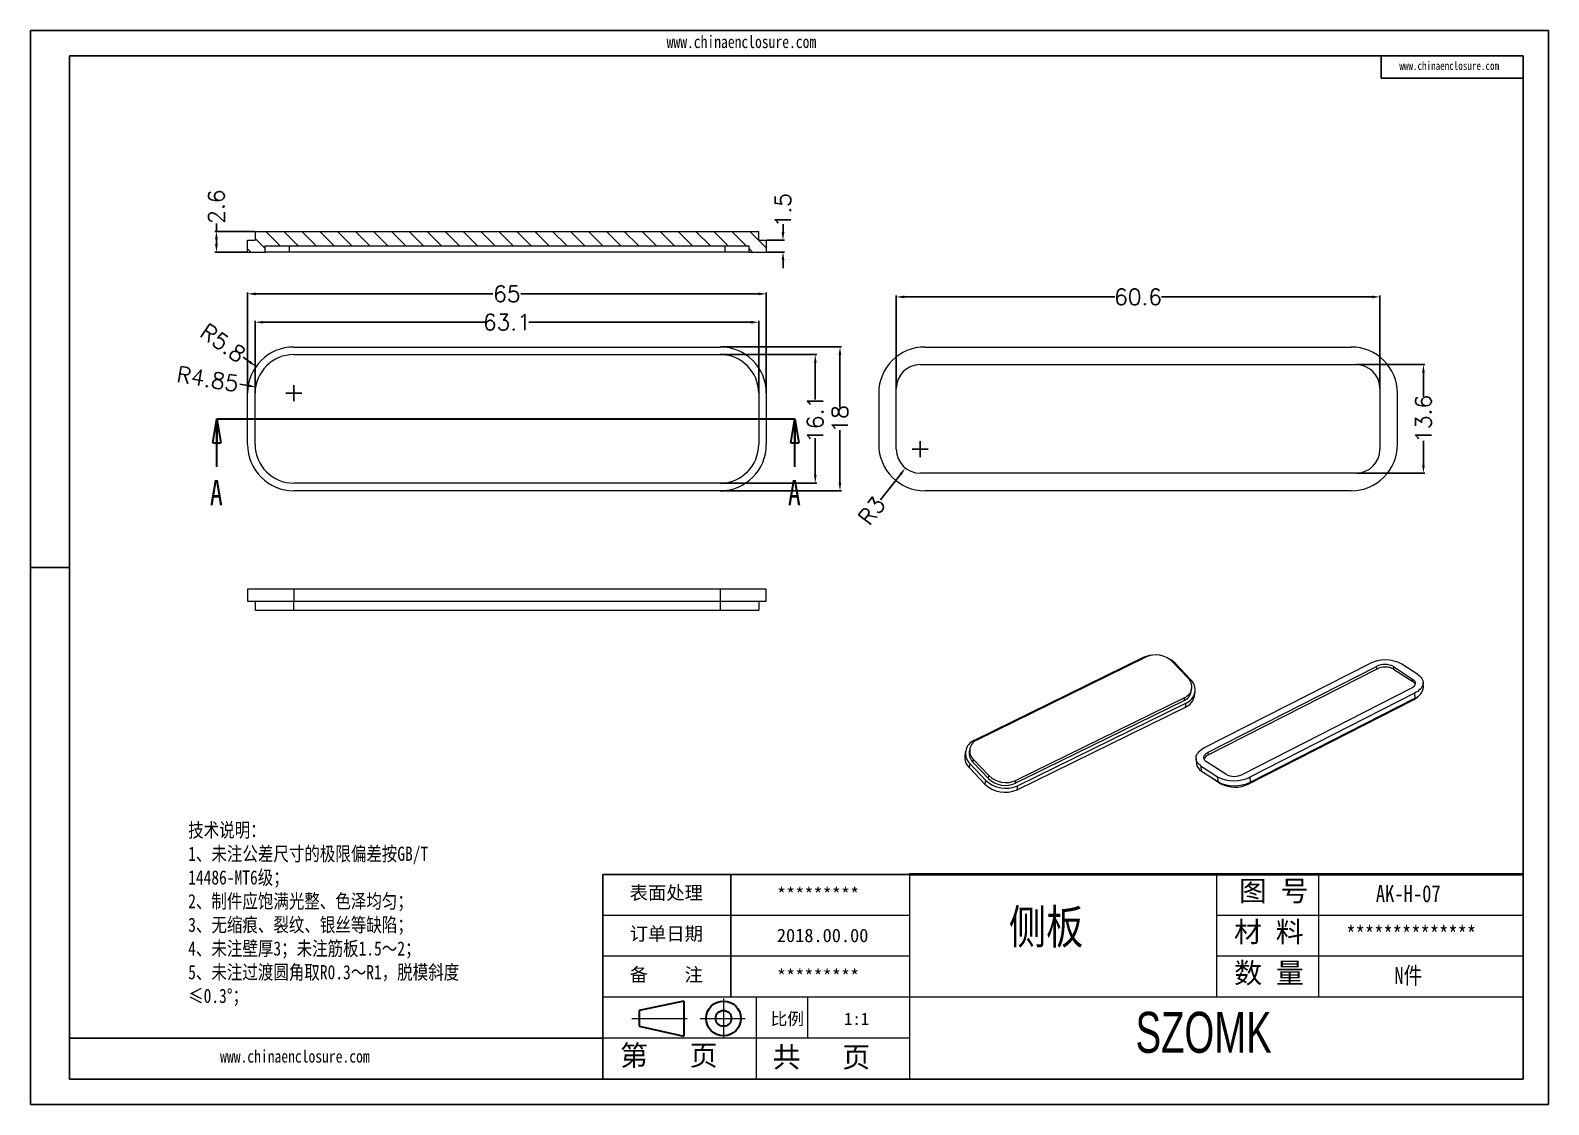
# Model space of a CAD drawing. Header units: inches. Extents: x 2883 to 4028, y 1129 to 1398.
# Drawn here: x 3838 to 4028.3, y 1128.8 to 1263.3 of the extents above; entities that cross this region are included whole.
import ezdxf

# ---------------------------------------------------------------- set-up
doc = ezdxf.new("R2010")
doc.units = ezdxf.units.IN
doc.header["$LTSCALE"] = 15
doc.linetypes.add('CENTER2', pattern=[28.575, 19.05, -3.175, 3.175, -3.175])
doc.linetypes.add('PHANTOM', pattern=[12.7, 6.35, -1.27, 1.27, -1.27, 1.27, -1.27])
doc.layers.add('文字', color=81, linetype='Continuous')
for name, color, linetype, lineweight in [('粗实线', 7, 'Continuous', 30), ('细实线', 3, 'Continuous', 9), ('细点划线', 2, 'CENTER2', 9)]:
    doc.layers.add(name, color=color, linetype=linetype, lineweight=lineweight)
doc.styles.add('SLDTEXTSTYLE0', font='TXT', dxfattribs={"width": 0.75})
doc.styles.get("Standard").update_dxf_attribs({"font": 'txt', "bigfont": 'gbcbig.shx'})
doc.styles.add('宋体', font='', dxfattribs={"width": 0.8, "height": 3.5})
doc.styles.add('长仿宋', font='', dxfattribs={"width": 0.7, "height": 4})
doc.styles.get('宋体').set_extended_font_data('SimSun')
doc.styles.get('长仿宋').set_extended_font_data('SimSun')
doc.dimstyles.new('2.5', dxfattribs={"dimtxt": 2, "dimasz": 1, "dimexe": 0.18, "dimexo": 0.0625, "dimgap": 0.09, "dimtad": 0, "dimdsep": 46, "dimtxsty": 'Standard', "dimcen": 1, "dimclrd": 3, "dimclre": 3, "dimadec": 0, "dimazin": 2, "dimtfac": 1, "dimtofl": 0, "dimtmove": 0, "dimatfit": 3, "dimfxl": 1, "dimtolj": 1, "dimtzin": 0, "dimarcsym": 0})

# ---------------------------------------------------------------- blocks, each defined once
blk = doc.blocks.new('_CLOSED')
at = {"color": 0, "linetype": 'ByBlock', "lineweight": -2}
for p, q in [((-1, 0.166667), (0, 0)), ((-1, 0.166667), (-1, -0.166667)), ((0, 0), (-1, -0.166667)), ((0, 0), (-1, 0))]:
    blk.add_line(p, q, dxfattribs=at)
blk = doc.blocks.new('*D231')
at = {"color": 3, "lineweight": -2}
for p, q in [((3866.2, 1217.89), (3866.2, 1226.91)), ((3867.2, 1226.73), (3894.99, 1226.73)), ((3928.3, 1226.73), (3900.51, 1226.73)), ((3929.3, 1217.89), (3929.3, 1226.91))]:
    blk.add_line(p, q, dxfattribs=at)
at = {"color": 3}
for points in [[(3867.2, 1226.9), (3867.2, 1226.56), (3866.2, 1226.73)], [(3928.3, 1226.9), (3928.3, 1226.56), (3929.3, 1226.73)]]:
    blk.add_solid(points, dxfattribs=at)
at = {"layer": 'Defpoints', "color": 0}
for p in [(3929.3, 1226.73), (3866.2, 1217.83), (3929.3, 1217.83)]:
    blk.add_point(p, dxfattribs=at)
at = {"color": 0, "insert": (3897.75, 1226.73), "char_height": 2, "attachment_point": 5}
blk.add_mtext('\\A1;63.1', dxfattribs=at)
blk = doc.blocks.new('*D232')
at = {"color": 3, "lineweight": -2}
for p, q in [((3865.25, 1217.89), (3865.25, 1230.46)), ((3866.25, 1230.28), (3895.99, 1230.28)), ((3929.25, 1230.28), (3899.51, 1230.28)), ((3930.25, 1217.89), (3930.25, 1230.46))]:
    blk.add_line(p, q, dxfattribs=at)
at = {"color": 3}
for points in [[(3866.25, 1230.45), (3866.25, 1230.11), (3865.25, 1230.28)], [(3929.25, 1230.45), (3929.25, 1230.11), (3930.25, 1230.28)]]:
    blk.add_solid(points, dxfattribs=at)
at = {"layer": 'Defpoints', "color": 0}
for p in [(3865.25, 1230.28), (3865.25, 1217.83), (3930.25, 1217.83)]:
    blk.add_point(p, dxfattribs=at)
at = {"color": 0, "insert": (3897.75, 1230.28), "char_height": 2, "attachment_point": 5}
blk.add_mtext('\\A1;65', dxfattribs=at)
blk = doc.blocks.new('*D233')
at = {"color": 3, "lineweight": -2}
for p, q in [((3924.51, 1222.68), (3936.56, 1222.68)), ((3936.38, 1221.68), (3936.38, 1217.05)), ((3936.38, 1207.58), (3936.38, 1212.2)), ((3924.51, 1206.58), (3936.56, 1206.58))]:
    blk.add_line(p, q, dxfattribs=at)
at = {"color": 3}
for points in [[(3936.22, 1221.68), (3936.55, 1221.68), (3936.38, 1222.68)], [(3936.22, 1207.58), (3936.55, 1207.58), (3936.38, 1206.58)]]:
    blk.add_solid(points, dxfattribs=at)
at = {"layer": 'Defpoints', "color": 0}
for p in [(3924.45, 1222.68), (3936.38, 1222.68), (3924.45, 1206.58)]:
    blk.add_point(p, dxfattribs=at)
at = {"color": 0, "insert": (3936.38, 1214.63), "char_height": 2, "attachment_point": 5, "rotation": 90}
blk.add_mtext('\\A1;16.1', dxfattribs=at)
blk = doc.blocks.new('*D234')
at = {"color": 3, "lineweight": -2}
for p, q in [((3924.51, 1223.63), (3939.66, 1223.63)), ((3939.48, 1222.63), (3939.48, 1216.05)), ((3939.48, 1206.63), (3939.48, 1213.2)), ((3924.51, 1205.63), (3939.66, 1205.63))]:
    blk.add_line(p, q, dxfattribs=at)
at = {"color": 3}
for points in [[(3939.31, 1222.63), (3939.64, 1222.63), (3939.48, 1223.63)], [(3939.31, 1206.63), (3939.64, 1206.63), (3939.48, 1205.63)]]:
    blk.add_solid(points, dxfattribs=at)
at = {"layer": 'Defpoints', "color": 0}
for p in [(3924.45, 1223.63), (3939.48, 1223.63), (3924.45, 1205.63)]:
    blk.add_point(p, dxfattribs=at)
at = {"color": 0, "insert": (3939.48, 1214.63), "char_height": 2, "attachment_point": 5, "rotation": 90}
blk.add_mtext('\\A1;18', dxfattribs=at)
blk = doc.blocks.new('*D235')
at = {"color": 3, "lineweight": -2}
for p, q in [((3864.69, 1222.34), (3865.5, 1221.76)), ((3870.05, 1217.83), (3872.05, 1217.83)), ((3871.05, 1216.83), (3871.05, 1218.83))]:
    blk.add_line(p, q, dxfattribs=at)
at = {"color": 3}
blk.add_solid([(3865.6, 1221.9), (3865.41, 1221.63), (3866.32, 1221.18)], dxfattribs=at)
at = {"layer": 'Defpoints', "color": 0}
for p in [(3866.32, 1221.18), (3871.05, 1217.83)]:
    blk.add_point(p, dxfattribs=at)
at = {"color": 0, "insert": (3862.17, 1224.13), "char_height": 2, "attachment_point": 5, "rotation": 324.6358}
blk.add_mtext('\\A1;R5.8', dxfattribs=at)
blk = doc.blocks.new('*D236')
at = {"color": 3, "lineweight": -2}
for p, q in [((3864.29, 1218.96), (3865.28, 1218.79)), ((3870.05, 1217.83), (3872.05, 1217.83)), ((3871.05, 1216.83), (3871.05, 1218.83))]:
    blk.add_line(p, q, dxfattribs=at)
at = {"color": 3}
blk.add_solid([(3865.31, 1218.96), (3865.25, 1218.63), (3866.27, 1218.63)], dxfattribs=at)
at = {"layer": 'Defpoints', "color": 0}
for p in [(3866.27, 1218.63), (3871.05, 1217.83)]:
    blk.add_point(p, dxfattribs=at)
at = {"color": 0, "insert": (3860.26, 1219.63), "char_height": 2, "attachment_point": 5, "rotation": 350.4889}
blk.add_mtext('\\A1;R4.85', dxfattribs=at)
blk = doc.blocks.new('*D237')
at = {"color": 3, "lineweight": -2}
for p, q in [((3932.34, 1238.01), (3932.34, 1239.01)), ((3930.31, 1237.01), (3932.52, 1237.01)), ((3930.31, 1235.51), (3932.52, 1235.51)), ((3932.34, 1234.51), (3932.34, 1233.51))]:
    blk.add_line(p, q, dxfattribs=at)
at = {"color": 3}
for points in [[(3932.17, 1238.01), (3932.51, 1238.01), (3932.34, 1237.01)], [(3932.17, 1234.51), (3932.51, 1234.51), (3932.34, 1235.51)]]:
    blk.add_solid(points, dxfattribs=at)
at = {"layer": 'Defpoints', "color": 0}
for p in [(3930.25, 1237.01), (3932.34, 1237.01), (3930.25, 1235.51)]:
    blk.add_point(p, dxfattribs=at)
at = {"color": 0, "insert": (3932.34, 1240.76), "char_height": 2, "attachment_point": 5, "rotation": 90}
blk.add_mtext('\\A1;1.5', dxfattribs=at)
blk = doc.blocks.new('*D238')
at = {"color": 3, "lineweight": -2}
for p, q in [((3861.35, 1238.11), (3861.35, 1239.11)), ((3866.14, 1238.11), (3861.17, 1238.11)), ((3861.35, 1236.51), (3861.35, 1237.11)), ((3865.19, 1235.51), (3861.17, 1235.51))]:
    blk.add_line(p, q, dxfattribs=at)
at = {"color": 3}
for points in [[(3861.18, 1237.11), (3861.52, 1237.11), (3861.35, 1238.11)], [(3861.18, 1236.51), (3861.52, 1236.51), (3861.35, 1235.51)]]:
    blk.add_solid(points, dxfattribs=at)
at = {"layer": 'Defpoints', "color": 0}
for p in [(3861.35, 1238.11), (3866.2, 1238.11), (3865.25, 1235.51)]:
    blk.add_point(p, dxfattribs=at)
at = {"color": 0, "insert": (3861.35, 1241.2), "char_height": 2, "attachment_point": 5, "rotation": 90}
blk.add_mtext('\\A1;2.6', dxfattribs=at)
blk = doc.blocks.new('*D239')
at = {"color": 3, "lineweight": -2}
for p, q in [((3946.53, 1218.49), (3946.53, 1230.08)), ((3947.53, 1229.9), (3973.91, 1229.9)), ((4006.13, 1229.9), (3979.75, 1229.9)), ((4007.13, 1218.49), (4007.13, 1230.08))]:
    blk.add_line(p, q, dxfattribs=at)
at = {"color": 3}
for points in [[(3947.53, 1230.07), (3947.53, 1229.73), (3946.53, 1229.9)], [(4006.13, 1230.07), (4006.13, 1229.73), (4007.13, 1229.9)]]:
    blk.add_solid(points, dxfattribs=at)
at = {"layer": 'Defpoints', "color": 0}
for p in [(4007.13, 1229.9), (3946.53, 1218.43), (4007.13, 1218.43)]:
    blk.add_point(p, dxfattribs=at)
at = {"color": 0, "insert": (3976.83, 1229.9), "char_height": 2, "attachment_point": 5}
blk.add_mtext('\\A1;60.6', dxfattribs=at)
blk = doc.blocks.new('*D240')
at = {"color": 3, "lineweight": -2}
for p, q in [((4004.19, 1221.43), (4012.76, 1221.43)), ((4012.58, 1220.43), (4012.58, 1217.38)), ((4012.58, 1208.83), (4012.58, 1211.87)), ((4004.19, 1207.83), (4012.76, 1207.83))]:
    blk.add_line(p, q, dxfattribs=at)
at = {"color": 3}
for points in [[(4012.41, 1220.43), (4012.75, 1220.43), (4012.58, 1221.43)], [(4012.41, 1208.83), (4012.75, 1208.83), (4012.58, 1207.83)]]:
    blk.add_solid(points, dxfattribs=at)
at = {"layer": 'Defpoints', "color": 0}
for p in [(4004.13, 1221.43), (4004.13, 1207.83), (4012.58, 1207.83)]:
    blk.add_point(p, dxfattribs=at)
at = {"color": 0, "insert": (4012.58, 1214.63), "char_height": 2, "attachment_point": 5, "rotation": 90}
blk.add_mtext('\\A1;13.6', dxfattribs=at)
blk = doc.blocks.new('*D241')
at = {"color": 3, "lineweight": -2}
for p, q in [((3949.53, 1209.83), (3949.53, 1211.83)), ((3948.53, 1210.83), (3950.53, 1210.83)), ((3944.55, 1204.5), (3947.06, 1207.68))]:
    blk.add_line(p, q, dxfattribs=at)
at = {"color": 3}
blk.add_solid([(3946.93, 1207.79), (3947.19, 1207.58), (3947.68, 1208.47)], dxfattribs=at)
at = {"layer": 'Defpoints', "color": 0}
for p in [(3949.53, 1210.83), (3947.68, 1208.47)]:
    blk.add_point(p, dxfattribs=at)
at = {"color": 0, "insert": (3943.47, 1203.12), "char_height": 2, "attachment_point": 5, "rotation": 51.8142}
blk.add_mtext('\\A1;R3', dxfattribs=at)

msp = doc.modelspace()

# ---------------------------------------------------------------- hatches: boundary and pattern name
at = {"linetype": 'Continuous', "lineweight": 0}
h = msp.add_hatch(dxfattribs=at)
h.set_pattern_fill('ANSI31', color=4, scale=0.5, angle=90, style=0)
h.set_pattern_definition([(135, (301.0625, -471.3028), (-1.122532, -1.122532), [])])
h.paths.add_polyline_path([(3867.45, 1235.506), (3867.45, 1236.306), (3928.05, 1236.306), (3928.05, 1235.506), (3930.25, 1235.506), (3930.25, 1237.006), (3929.3, 1237.006), (3929.3, 1238.106), (3866.2, 1238.106), (3866.2, 1237.006), (3865.25, 1237.006), (3865.25, 1235.506)], flags=0)

# ---------------------------------------------------------------- linework, layer by layer
for p, q in [((3838.041, 1263.271), (4028.268, 1263.271)), ((3838.041, 1263.271), (3838.041, 1128.767)), ((4028.268, 1263.271), (4028.268, 1128.767)), ((3842.963, 1260.068), (4025.065, 1260.068)), ((3842.963, 1260.068), (3842.963, 1131.969)), ((4007.274, 1260.068), (4007.274, 1257.288)), ((4025.065, 1260.068), (4025.065, 1131.969)), ((4007.274, 1257.288), (4025.065, 1257.288)), ((3842.963, 1196.019), (3838.041, 1196.019)), ((3838.041, 1191.037), (3838.041, 1128.767)), ((3948.206, 1157.589), (3909.776, 1157.589)), ((3909.776, 1131.969), (3909.776, 1157.589)), ((3925.789, 1142.217), (3925.789, 1157.589)), ((3909.776, 1137.093), (3842.963, 1137.093)), ((3842.963, 1131.969), (4025.065, 1131.969)), ((3838.041, 1128.767), (4028.268, 1128.767)), ((3838.041, 1128.767), (3926.109, 1128.767))]:
    msp.add_line(p, q)
at = {"color": 7, "linetype": 'Continuous', "lineweight": 15}
for p, q in [((3865.25, 1237.006), (3866.2, 1237.006)), ((3865.25, 1235.506), (3865.25, 1237.006)), ((3866.2, 1238.106), (3866.2, 1237.006)), ((3866.2, 1238.106), (3929.3, 1238.106)), ((3929.3, 1237.006), (3929.3, 1238.106)), ((3929.3, 1237.006), (3930.25, 1237.006)), ((3930.25, 1237.006), (3930.25, 1235.506)), ((3865.25, 1235.506), (3867.45, 1235.506)), ((3867.45, 1236.306), (3928.05, 1236.306)), ((3867.45, 1235.506), (3867.45, 1236.306)), ((3870.45, 1235.506), (3867.45, 1235.506)), ((3870.45, 1236.306), (3870.45, 1235.506)), ((3925.05, 1235.506), (3870.45, 1235.506)), ((3925.05, 1236.306), (3925.05, 1235.506)), ((3928.05, 1235.506), (3925.05, 1235.506)), ((3928.05, 1236.306), (3928.05, 1235.506)), ((3928.05, 1235.506), (3930.25, 1235.506)), ((3871.05, 1223.627), (3924.45, 1223.627)), ((3950.13, 1223.627), (4003.53, 1223.627)), ((3871.05, 1222.677), (3924.45, 1222.677)), ((3949.53, 1221.427), (4004.13, 1221.427)), ((3865.25, 1211.427), (3865.25, 1217.827)), ((3866.2, 1211.427), (3866.2, 1217.827)), ((3929.3, 1217.827), (3929.3, 1211.427)), ((3930.25, 1217.827), (3930.25, 1211.427)), ((3944.33, 1217.827), (3944.33, 1211.427)), ((3946.53, 1210.827), (3946.53, 1218.427)), ((4007.13, 1218.427), (4007.13, 1210.827)), ((4009.33, 1211.427), (4009.33, 1217.827)), ((3924.45, 1206.577), (3871.05, 1206.577)), ((4004.13, 1207.827), (3949.53, 1207.827)), ((3924.45, 1205.627), (3871.05, 1205.627)), ((4003.53, 1205.627), (3950.13, 1205.627)), ((3865.25, 1193.293), (3865.25, 1191.793)), ((3871.05, 1193.293), (3865.25, 1193.293)), ((3871.05, 1193.293), (3871.05, 1191.793)), ((3924.45, 1193.293), (3871.05, 1193.293)), ((3924.45, 1193.293), (3924.45, 1191.793)), ((3930.25, 1193.293), (3924.45, 1193.293)), ((3930.25, 1191.793), (3930.25, 1193.293)), ((3865.25, 1191.793), (3871.05, 1191.793)), ((3866.2, 1191.793), (3866.2, 1190.693)), ((3871.05, 1191.793), (3924.45, 1191.793)), ((3871.05, 1190.693), (3871.05, 1191.793)), ((3924.45, 1191.793), (3930.25, 1191.793)), ((3924.45, 1191.793), (3924.45, 1190.693)), ((3929.3, 1191.793), (3929.3, 1190.693)), ((3866.2, 1190.693), (3871.05, 1190.693)), ((3871.05, 1190.693), (3924.45, 1190.693)), ((3924.45, 1190.693), (3929.3, 1190.693)), ((3956.322, 1174.383), (3977.431, 1184.731)), ((3956.668, 1174.452), (3977.778, 1184.8)), ((3981.155, 1184.208), (3983.083, 1182.186)), ((3981.47, 1184.022), (3983.397, 1182.001)), ((3985.155, 1173.467), (4005.787, 1183.971)), ((3985.619, 1172.898), (4006.714, 1183.639)), ((4006.736, 1183.309), (3985.641, 1172.569)), ((4006.736, 1183.309), (4006.714, 1183.639)), ((4008.822, 1183.614), (4011.225, 1182.057)), ((4008.822, 1183.614), (4008.844, 1183.285)), ((4008.844, 1183.285), (4011.247, 1181.727)), ((4011.885, 1182.612), (4009.862, 1183.924)), ((4011.247, 1181.727), (4011.225, 1182.057)), ((4012.579, 1181.046), (4012.538, 1181.663)), ((3982.626, 1179.714), (3961.517, 1169.366)), ((3982.626, 1179.714), (3982.565, 1179.345)), ((3983.497, 1180.483), (3983.558, 1180.852)), ((3983.883, 1179.902), (3983.966, 1180.406)), ((4011.015, 1180.852), (3989.919, 1170.111)), ((3990.617, 1168.903), (4011.249, 1179.408)), ((4011.478, 1180.283), (3990.847, 1169.778)), ((3990.888, 1169.161), (4011.519, 1179.666)), ((4011.478, 1180.283), (4011.519, 1179.666)), ((3982.565, 1179.345), (3961.456, 1168.997)), ((3961.659, 1168.193), (3982.768, 1178.541)), ((3982.851, 1179.044), (3961.742, 1168.697)), ((3982.768, 1178.541), (3982.851, 1179.044)), ((3955.207, 1173.022), (3955.124, 1172.518)), ((3955.736, 1173.314), (3955.675, 1172.945)), ((3956.151, 1171.611), (3956.212, 1171.98)), ((3958.139, 1169.959), (3956.212, 1171.98)), ((3984.095, 1172.086), (3984.136, 1171.469)), ((3985.641, 1172.569), (3985.619, 1172.898)), ((3955.693, 1170.924), (3955.775, 1171.427)), ((3957.62, 1168.902), (3955.693, 1170.924)), ((3957.703, 1169.405), (3955.775, 1171.427)), ((3956.151, 1171.611), (3958.078, 1169.589)), ((3958.078, 1169.589), (3958.139, 1169.959)), ((3984.748, 1171.137), (3986.772, 1169.826)), ((3984.789, 1170.52), (3984.748, 1171.137)), ((3984.789, 1170.52), (3986.813, 1169.208)), ((3985.058, 1170.346), (3985.186, 1170.254)), ((3985.186, 1170.254), (3987.21, 1168.943)), ((3987.812, 1170.136), (3985.409, 1171.693)), ((3957.703, 1169.405), (3957.62, 1168.902)), ((3961.456, 1168.997), (3961.517, 1169.366)), ((3961.659, 1168.193), (3961.742, 1168.697)), ((3986.772, 1169.826), (3986.813, 1169.208)), ((3990.847, 1169.778), (3990.888, 1169.161))]:
    msp.add_line(p, q, dxfattribs=at)
at = {"color": 1, "linetype": 'PHANTOM', "lineweight": 30}
msp.add_line((3861.408, 1214.627), (3933.829, 1214.627), dxfattribs=at)
at = {"color": 7, "linetype": 'Continuous', "lineweight": 30}
for p, q in [((3861.408, 1208.627), (3861.408, 1214.627)), ((3933.829, 1208.627), (3933.829, 1214.627))]:
    msp.add_line(p, q, dxfattribs=at)
at = {"color": 8, "linetype": 'Continuous', "lineweight": 15}
for p, q in [((4011.241, 1179.524), (4011.249, 1179.408)), ((3985.186, 1170.263), (3985.186, 1170.254)), ((3987.206, 1169.002), (3987.21, 1168.943)), ((3990.617, 1168.903), (3990.609, 1169.034))]:
    msp.add_line(p, q, dxfattribs=at)
at = {"color": 7, "linetype": 'Continuous', "lineweight": 15, "flags": 128}
for points in [[(4011.225, 1182.057), (4011.339, 1181.971), (4011.431, 1181.877), (4011.5, 1181.776), (4011.544, 1181.67), (4011.563, 1181.56), (4011.556, 1181.449), (4011.524, 1181.338), (4011.467, 1181.229), (4011.386, 1181.124), (4011.282, 1181.025), (4011.158, 1180.934), (4011.015, 1180.852)], [(4011.885, 1182.612), (4012.045, 1182.498), (4012.184, 1182.375), (4012.302, 1182.244), (4012.397, 1182.106), (4012.468, 1181.963), (4012.515, 1181.816), (4012.538, 1181.666), (4012.536, 1181.514), (4012.509, 1181.362), (4012.458, 1181.211), (4012.383, 1181.062), (4012.285, 1180.916), (4012.164, 1180.775), (4012.022, 1180.641), (4011.859, 1180.513), (4011.677, 1180.393), (4011.478, 1180.283)], [(3984.748, 1171.137), (3984.589, 1171.252), (3984.449, 1171.375), (3984.332, 1171.506), (3984.237, 1171.643), (3984.166, 1171.786), (3984.118, 1171.934), (3984.096, 1172.084), (3984.098, 1172.236), (3984.124, 1172.388), (3984.175, 1172.539), (3984.25, 1172.688), (3984.349, 1172.833), (3984.47, 1172.974), (3984.612, 1173.109), (3984.775, 1173.237), (3984.956, 1173.356), (3985.155, 1173.467)], [(3985.409, 1171.693), (3985.295, 1171.778), (3985.202, 1171.872), (3985.134, 1171.973), (3985.089, 1172.079), (3985.071, 1172.189), (3985.077, 1172.3), (3985.109, 1172.411), (3985.167, 1172.52), (3985.248, 1172.625), (3985.351, 1172.724), (3985.476, 1172.815), (3985.619, 1172.898)]]:
    msp.add_lwpolyline(points, dxfattribs=at)
at = {"color": 7, "linetype": 'Continuous', "lineweight": 15}
for centre, radius, start, end in [((3871.05, 1217.827), 5.8, 90, 180), ((3924.45, 1217.827), 5.8, 0, 90), ((3950.13, 1217.827), 5.8, 90, 180), ((4003.53, 1217.827), 5.8, 0, 90), ((3871.05, 1217.827), 4.85, 90, 180), ((3924.45, 1217.827), 4.85, 0, 90), ((3949.53, 1218.427), 3, 90, 180), ((4004.13, 1218.427), 3, 0, 90), ((3871.05, 1211.427), 5.8, 180, 270), ((3871.05, 1211.427), 4.85, 180, 270), ((3924.45, 1211.427), 4.85, 270, 0), ((3924.45, 1211.427), 5.8, 270, 0), ((3950.13, 1211.427), 5.8, 180, 270), ((3949.53, 1210.827), 3, 180, 270), ((4003.53, 1211.427), 5.8, 270, 0), ((4004.13, 1210.827), 3, 270, 0), ((3978.817, 1181.82), 3.224, 94.84523, 115.46024), ((3979.03, 1182.017), 3.052, 45.86809, 114.2375), ((3979.21, 1181.819), 3.156, 44.26977, 66.6592), ((4007.778, 1180.004), 4.439, 62.00766, 116.65618), ((4007.744, 1181.577), 2.304, 62.11343, 116.55041), ((4007.766, 1181.248), 2.304, 62.11343, 116.55041), ((3982.082, 1181.092), 1.482, 291.53869, 47.52752), ((3982.196, 1180.694), 1.775, 291.66457, 47.40164), ((4010.866, 1181.082), 0.749, 25.0252, 59.45895), ((3981.953, 1180.797), 1.576, 292.86526, 348.50689), ((3982.027, 1180.286), 1.896, 293.03103, 348.34112), ((4010.394, 1181.198), 1.984, 295.51192, 318.29953), ((4010.978, 1181.178), 1.606, 289.68632, 355.27617), ((3956.977, 1172.734), 1.775, 111.66457, 227.40164), ((3957.213, 1173.074), 1.482, 111.53869, 227.52752), ((3956.99, 1172.285), 1.881, 172.88356, 226.37434), ((3957.237, 1172.75), 1.574, 172.89638, 226.36153), ((3986.006, 1171.684), 0.957, 112.42234, 159.37554), ((3960.264, 1172.149), 3.052, 225.86809, 294.2375), ((3985.381, 1171.626), 1.255, 187.18139, 241.84275), ((3988.889, 1172.172), 2.304, 242.11343, 296.55041), ((3960.16, 1171.516), 3.645, 225.81983, 294.28576), ((3960.243, 1172.018), 3.644, 225.81267, 294.29292), ((3960.203, 1171.78), 3.052, 225.86809, 294.2375), ((3988.855, 1173.745), 4.439, 242.00766, 296.65618), ((3988.896, 1173.142), 4.452, 242.09293, 296.57091), ((3988.952, 1172.235), 3.725, 242.11343, 296.55041)]:
    msp.add_arc(centre, radius, start, end, dxfattribs=at)
at = {"layer": '粗实线', "color": 7, "lineweight": 40}
msp.add_line((4025.065, 1157.589), (3948.206, 1157.589), dxfattribs=at)
at = {"layer": '粗实线', "color": 7}
for p, q in [((3919.903, 1141.738), (3914.304, 1140.551)), ((3919.903, 1141.738), (3919.903, 1137.35)), ((3914.304, 1140.551), (3914.304, 1138.571)), ((3914.304, 1138.571), (3919.903, 1137.35))]:
    msp.add_line(p, q, dxfattribs=at)
for radius in [2.177, 0.99]:
    msp.add_circle((3924.886, 1139.561), radius, dxfattribs=at)
at = {"layer": '细实线', "color": 7}
for p, q in [((3948.206, 1157.589), (3948.206, 1131.969)), ((3986.635, 1157.589), (3986.635, 1142.217)), ((3999.445, 1157.589), (3999.445, 1142.325)), ((3948.206, 1152.465), (3909.776, 1152.465)), ((4025.065, 1152.465), (3986.635, 1152.465)), ((3948.206, 1147.341), (3909.776, 1147.341)), ((4025.065, 1147.341), (3986.635, 1147.341)), ((4025.065, 1142.217), (3909.776, 1142.217)), ((3928.991, 1142.217), (3928.991, 1131.969)), ((3935.396, 1142.217), (3935.396, 1137.093)), ((3948.206, 1137.093), (3909.776, 1137.093))]:
    msp.add_line(p, q, dxfattribs=at)
at = {"layer": '细点划线', "color": 7}
for p, q in [((3924.886, 1142.067), (3924.886, 1137.093)), ((3913.412, 1139.561), (3920.332, 1139.561)), ((3921.975, 1139.561), (3927.601, 1139.561))]:
    msp.add_line(p, q, dxfattribs=at)

# ---------------------------------------------------------------- block references
at = {"color": 7, "linetype": 'Continuous', "lineweight": 30, "xscale": 3, "yscale": 3, "zscale": 0.5, "rotation": 90}
for p in [(3861.408, 1214.627), (3933.829, 1214.627)]:
    msp.add_blockref('_CLOSED', p, dxfattribs=at)

# ---------------------------------------------------------------- texts
at = {"color": 7, "linetype": 'Continuous', "char_height": 3.175, "attachment_point": 1, "style": 'SLDTEXTSTYLE0'}
for insert in [(3860.531, 1206.968), (3932.952, 1206.968)]:
    msp.add_mtext('A', dxfattribs=dict(at, insert=insert))
at = {"char_height": 1.6851, "width": 957.72545, "attachment_point": 1}
for s, insert in [('{\\fSimHei|b0|i0|c134|p49;表面处理}', (3913.118, 1156.135)), ('{\\fSimHei|b0|i0|c134|p49;*********}', (3931.574, 1155.918)), ('{\\fSimHei|b0|i0|c134|p49;订单日期}', (3913.118, 1151.011)), ('{\\fSimHei|b0|i0|c134|p49;2018.00.00}', (3931.574, 1150.794)), ('{\\fSimHei|b0|i0|c134|p49;备    注}', (3913.118, 1145.887)), ('{\\fSimHei|b0|i0|c134|p49;*********}', (3931.574, 1145.671))]:
    msp.add_mtext(s, dxfattribs=dict(at, insert=insert))
at = {"layer": '文字', "color": 0, "attachment_point": 1, "style": '宋体'}
for s, insert, char_height, width in [('www.chinaenclosure.com', (3917.759, 1262.625), 1.56565, 27.50699), ('www.chinaenclosure.com', (4009.566, 1259.364), 1.04377, 18.33799), ('{\\H1.111x;技术说明：\\P1、未注公差尺寸的极限偏差按GB/T 14486-MT6级；\\P2、制件应饱满光整、色泽均匀；\\P3、无缩痕、裂纹、银丝等缺陷；\\P4、未注壁厚3；未注筋板1.5～2；\\P5、未注过渡圆角取R0.3～R1，脱模斜度≤0.3%%D；}', (3857.814, 1164.033), 1.60123, 36.06684), ('{\\H1.111x;AK-H-07}', (4006.615, 1156.251), 1.92148, 22.21448), ('侧板', (3960.644, 1153.166), 4.27, 54.58986), ('{\\H1.111x;**************}', (4002.919, 1151.127), 1.92148, 22.21448), ('{\\H1.111x;N件}', (4008.939, 1146.003), 1.92148, 22.21448), ('www.chinaenclosure.com', (3861.814, 1135.594), 1.56565, 27.50699)]:
    msp.add_mtext(s, dxfattribs=dict(at, insert=insert, char_height=char_height, width=width))
at = {"layer": '粗实线', "insert": (3976.512, 1140.383), "char_height": 5.12395, "width": 57.46001, "attachment_point": 1, "style": '长仿宋'}
msp.add_mtext('{\\fSTXinwei|b0|i0|c134|p2;SZOMK}', dxfattribs=at)
at = {"layer": '细实线', "color": 7, "attachment_point": 1}
for s, insert, char_height, width in [('{\\fSimSun|b0|i0|c134|p54;图 号}', (3989.453, 1156.811), 2.56197, 12.80987), ('{\\fSimSun|b0|i0|c134|p54;材 料   }', (3988.845, 1151.687), 2.56197, 12.80987), ('{\\fSimSun|b0|i0|c134|p54;数 量}', (3988.858, 1146.538), 2.56197, 11.57532), ('{\\fSimSun|b0|i0|c134|p54;比例}', (3930.784, 1140.277), 1.53718, 6.74776), ('{\\fSimSun|b0|i0|c134|p54;1:1}', (3939.992, 1140.277), 1.53718, 6.74776), ('{\\fSimSun|b0|i0|c134|p54;第   页}', (3911.932, 1136.213), 2.56197, 19.21481), ('{\\fSimSun|b0|i0|c134|p54; 共   页}', (3929.305, 1135.995), 2.56197, 19.21481)]:
    msp.add_mtext(s, dxfattribs=dict(at, insert=insert, char_height=char_height, width=width))

# ---------------------------------------------------------------- dimensions: what is measured, and where the dimension line sits
for base, p1, p2, picture, middle in [((3861.351, 1238.106), (3865.25, 1235.506), (3866.2, 1238.106), '*D238', (3861.351, 1241.196)), ((3932.339, 1237.006), (3930.25, 1235.506), (3930.25, 1237.006), '*D237', (3932.339, 1240.762)), ((3939.476, 1223.627), (3924.45, 1205.627), (3924.45, 1223.627), '*D234', (3939.476, 1214.627)), ((3936.382, 1222.677), (3924.45, 1206.577), (3924.45, 1222.677), '*D233', (3936.382, 1214.627)), ((4012.581, 1207.827), (4004.13, 1221.427), (4004.13, 1207.827), '*D240', (4012.581, 1214.627))]:
    dim = msp.add_linear_dim(base=base, p1=p1, p2=p2, angle=90, dimstyle='2.5')
    dim.commit()
    dim.dimension.update_dxf_attribs({"geometry": picture, "text_midpoint": middle})
for base, p1, p2, picture, middle in [((3865.25, 1230.282), (3930.25, 1217.827), (3865.25, 1217.827), '*D232', (3897.75, 1230.282)), ((4007.13, 1229.9), (3946.53, 1218.427), (4007.13, 1218.427), '*D239', (3976.83, 1229.9)), ((3929.3, 1226.729), (3866.2, 1217.827), (3929.3, 1217.827), '*D231', (3897.75, 1226.729))]:
    dim = msp.add_linear_dim(base=base, p1=p1, p2=p2, dimstyle='2.5')
    dim.commit()
    dim.dimension.update_dxf_attribs({"geometry": picture, "text_midpoint": middle})
for mpoint, picture, middle in [((3866.32, 1221.184), '*D235', (3862.169, 1224.13)), ((3866.267, 1218.628), '*D236', (3860.26, 1219.634))]:
    dim = msp.add_radius_dim(center=(3871.05, 1217.827), mpoint=mpoint, dimstyle='2.5')
    dim.commit()
    dim.dimension.update_dxf_attribs({"geometry": picture, "text_midpoint": middle})
dim = msp.add_radius_dim(center=(3949.53, 1210.827), mpoint=(3947.675, 1208.469), dimstyle='2.5')
dim.commit()
dim.dimension.update_dxf_attribs({"geometry": '*D241', "text_midpoint": (3943.468, 1203.119), "dimtype": 164})

doc.saveas('drawing.dxf')
